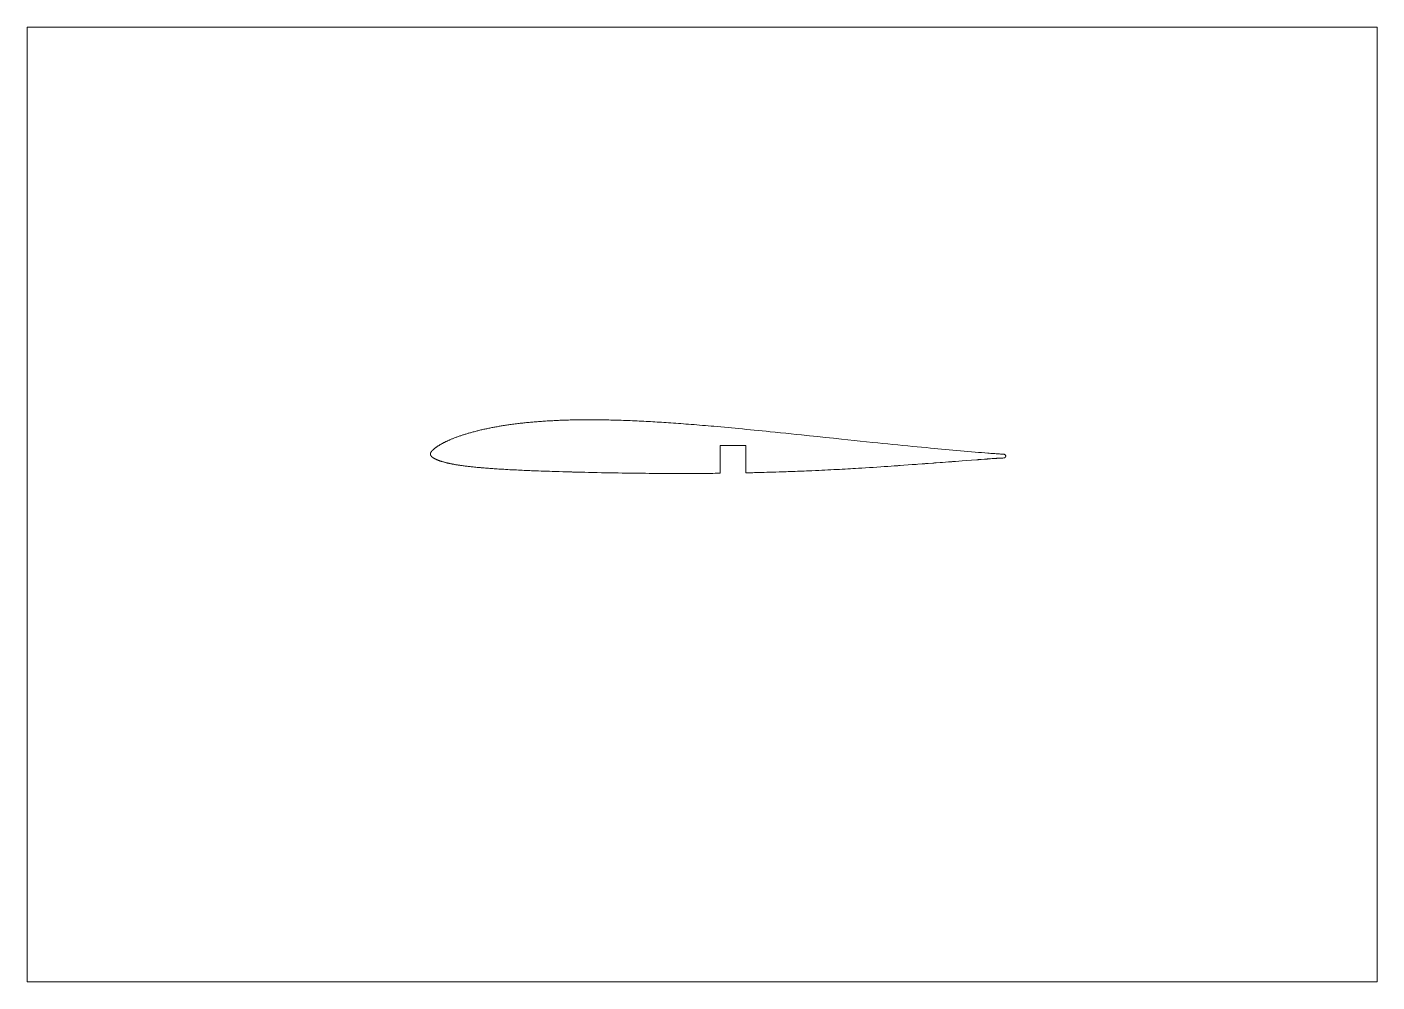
# Paper-space layout 'Sheet' of a CAD drawing. Header units: millimetres. Extents: x 0 to 420, y 0 to 297.
# The model-space entities are those that its viewports show. They can reach past a viewport. Long polylines and large blocks are cut down to what shows.
import ezdxf

# ---------------------------------------------------------------- set-up
doc = ezdxf.new("R2010")
doc.units = ezdxf.units.MM
doc.layers.add('Geometries', color=7, linetype='Continuous')

msp = doc.modelspace()

# ---------------------------------------------------------------- linework, layer by layer
at = {"layer": 'Geometries', "linetype": 'Continuous', "lineweight": 13}
for p, q in [((215.69, 166.84), (215.66, 158.22)), ((223.67, 166.83), (215.69, 166.84)), ((223.63, 158.35), (223.67, 166.83))]:
    msp.add_line(p, q, dxfattribs=at)
at = {"layer": 'Geometries', "linetype": 'Continuous', "lineweight": 13, "flags": 128}
for points in [[(303.92, 164.13), (303.57, 164.15), (303.22, 164.17), (302.87, 164.19), (302.52, 164.21), (302.17, 164.24), (301.82, 164.26), (301.48, 164.28), (301.13, 164.31), (300.69, 164.34), (300.25, 164.37), (299.81, 164.41), (299.38, 164.44), (298.94, 164.48), (297.96, 164.56), (296.98, 164.64), (296.01, 164.72), (295.03, 164.8), (293.87, 164.9), (292.7, 165), (291.54, 165.1), (290.38, 165.2), (289.21, 165.3), (288.05, 165.41), (286.89, 165.51), (285.73, 165.62), (284.56, 165.73), (283.4, 165.84), (282.24, 165.94), (281.08, 166.05), (279.71, 166.18), (278.34, 166.32), (276.97, 166.45), (275.6, 166.58), (274.05, 166.74), (272.49, 166.89), (270.93, 167.04), (269.38, 167.2), (267.82, 167.36), (266.27, 167.52), (264.71, 167.67), (263.16, 167.83), (261.2, 168.03), (259.25, 168.24), (257.29, 168.44), (255.34, 168.64), (253.38, 168.85), (250.9, 169.11), (248.41, 169.37), (245.92, 169.63), (243.43, 169.89), (240.94, 170.15), (239.32, 170.32), (237.69, 170.48), (236.06, 170.65), (234.43, 170.82), (232.8, 170.98), (231.17, 171.15), (229.95, 171.27), (228.73, 171.39), (227.5, 171.52), (226.28, 171.64), (225.06, 171.76), (223.84, 171.87), (222.61, 171.99), (221.39, 172.11), (220.29, 172.21), (219.19, 172.32), (218.1, 172.42), (217, 172.52), (215.9, 172.62), (214.8, 172.72), (213.7, 172.81), (212.81, 172.89), (211.93, 172.97), (211.04, 173.04), (210.15, 173.12), (209.26, 173.19), (208.39, 173.26), (207.52, 173.34), (206.64, 173.4), (205.77, 173.47), (204.99, 173.53), (204.21, 173.59), (203.43, 173.65), (202.65, 173.71), (201.87, 173.76), (201.09, 173.82), (200.31, 173.87), (199.53, 173.93), (198.84, 173.97), (198.14, 174.02), (197.44, 174.06), (196.74, 174.11), (196.04, 174.15), (195.35, 174.19), (194.67, 174.23), (193.98, 174.27), (193.29, 174.31), (192.59, 174.35), (191.89, 174.38), (191.19, 174.42), (190.49, 174.45), (189.79, 174.48), (189.09, 174.52), (188.39, 174.55), (187.69, 174.58), (186.99, 174.6), (186.29, 174.63), (185.59, 174.66), (184.89, 174.68), (184.34, 174.7), (183.79, 174.72), (183.24, 174.73), (182.69, 174.75), (182.14, 174.76), (181.59, 174.77), (181.04, 174.79), (180.49, 174.8), (179.94, 174.81), (179.39, 174.82), (178.85, 174.83), (178.3, 174.83), (177.76, 174.84), (177.22, 174.84), (176.67, 174.85), (176.12, 174.85), (175.57, 174.85), (175.02, 174.85), (174.47, 174.85), (173.93, 174.85), (173.39, 174.85), (172.85, 174.84), (172.31, 174.84), (171.76, 174.83), (171.21, 174.83), (170.66, 174.82), (170.11, 174.81), (169.55, 174.79), (169, 174.78), (168.45, 174.77), (168.01, 174.75), (167.56, 174.74), (167.11, 174.72), (166.67, 174.71), (166.22, 174.69), (165.79, 174.68), (165.35, 174.66), (164.91, 174.64), (164.47, 174.62), (164.03, 174.6), (163.58, 174.57), (163.14, 174.55), (162.69, 174.53), (162.24, 174.5), (161.8, 174.47), (161.35, 174.45), (160.91, 174.42), (160.46, 174.39), (160.02, 174.36), (159.57, 174.32), (159.13, 174.29), (158.68, 174.25), (158.23, 174.22), (157.83, 174.18), (157.42, 174.15), (157.01, 174.11), (156.6, 174.07), (156.2, 174.04), (155.79, 174), (155.4, 173.96), (155.01, 173.92), (154.62, 173.88), (154.23, 173.83), (153.84, 173.79), (153.46, 173.75), (153.07, 173.7), (152.68, 173.65), (152.27, 173.6), (151.87, 173.55), (151.46, 173.5), (151.06, 173.45), (150.65, 173.39), (150.24, 173.33), (149.9, 173.29), (149.55, 173.24), (149.2, 173.18), (148.86, 173.13), (148.51, 173.08), (148.16, 173.02), (147.82, 172.97), (147.5, 172.92), (147.18, 172.86), (146.86, 172.81), (146.55, 172.75), (146.23, 172.7), (145.91, 172.64), (145.59, 172.58), (145.26, 172.52), (144.93, 172.46), (144.61, 172.4), (144.28, 172.33), (143.96, 172.27), (143.65, 172.21), (143.35, 172.14), (143.04, 172.08), (142.73, 172.01), (142.43, 171.95), (142.12, 171.88), (141.82, 171.81), (141.51, 171.74), (141.21, 171.67), (140.9, 171.6), (140.61, 171.53), (140.31, 171.46), (140.01, 171.38), (139.71, 171.31), (139.41, 171.23), (139.11, 171.15), (138.8, 171.07), (138.5, 170.99), (138.2, 170.91), (137.96, 170.84), (137.73, 170.77), (137.49, 170.7), (137.26, 170.64), (137.02, 170.57), (136.79, 170.5), (136.55, 170.42), (136.32, 170.35), (136.08, 170.28), (135.85, 170.2), (135.62, 170.13), (135.39, 170.06), (135.16, 169.98), (134.93, 169.9), (134.69, 169.82), (134.45, 169.74), (134.21, 169.65), (133.97, 169.57), (133.73, 169.48), (133.5, 169.39), (133.26, 169.3), (133.04, 169.22), (132.82, 169.14), (132.61, 169.05), (132.39, 168.96), (132.18, 168.88), (131.96, 168.79), (131.78, 168.71), (131.59, 168.63), (131.41, 168.55), (131.23, 168.47), (131.05, 168.39), (130.87, 168.31), (130.68, 168.22), (130.52, 168.14), (130.35, 168.07), (130.19, 167.99), (130.03, 167.9), (129.86, 167.82), (129.7, 167.74), (129.54, 167.66), (129.39, 167.57), (129.23, 167.49), (129.07, 167.41), (128.92, 167.32), (128.8, 167.25), (128.68, 167.18), (128.56, 167.11), (128.43, 167.04), (128.32, 166.97), (128.2, 166.89), (128.08, 166.82), (127.96, 166.75), (127.84, 166.67), (127.73, 166.59), (127.61, 166.52), (127.5, 166.44), (127.39, 166.36), (127.27, 166.28), (127.19, 166.23), (127.11, 166.17), (127.03, 166.11), (126.95, 166.05), (126.88, 165.99), (126.8, 165.92), (126.72, 165.86), (126.65, 165.8), (126.57, 165.74), (126.5, 165.67), (126.43, 165.61), (126.36, 165.54), (126.29, 165.47), (126.23, 165.42), (126.17, 165.37), (126.12, 165.31), (126.07, 165.26), (126.03, 165.22), (126, 165.19), (125.97, 165.15), (125.93, 165.11), (125.9, 165.08), (125.87, 165.04), (125.84, 165), (125.81, 164.96), (125.79, 164.93), (125.76, 164.89), (125.74, 164.85), (125.72, 164.82), (125.69, 164.78), (125.67, 164.74), (125.65, 164.7), (125.64, 164.67), (125.62, 164.63), (125.61, 164.6), (125.59, 164.56), (125.58, 164.52), (125.56, 164.49), (125.55, 164.45), (125.54, 164.41), (125.53, 164.39), (125.52, 164.36), (125.52, 164.34), (125.51, 164.31), (125.51, 164.28), (125.5, 164.26), (125.5, 164.23), (125.5, 164.2), (125.5, 164.18)], [(215.66, 158.22), (215.03, 158.21), (214.76, 158.21), (214.55, 158.21), (214.11, 158.2), (213.32, 158.19), (212.62, 158.19), (211.92, 158.18), (211.08, 158.17), (210.25, 158.17), (209.42, 158.16), (208.3, 158.16), (207.18, 158.15), (206.06, 158.15), (204.94, 158.15), (203.8, 158.15), (202.66, 158.15), (201.52, 158.15), (200.38, 158.15), (199.24, 158.15), (198.1, 158.16), (196.96, 158.16), (195.82, 158.17), (194.68, 158.18), (193.54, 158.19), (192.4, 158.2), (191.26, 158.21), (190.12, 158.22), (188.98, 158.23), (187.72, 158.25), (186.47, 158.27), (185.21, 158.28), (183.96, 158.3), (182.7, 158.32), (181.37, 158.35), (180.04, 158.37), (178.71, 158.4), (177.38, 158.42), (176.05, 158.45), (174.72, 158.48), (173.55, 158.51), (172.38, 158.53), (171.21, 158.56), (170.43, 158.58), (169.66, 158.6), (169.54, 158.61), (169.54, 158.61), (169.53, 158.61), (169.52, 158.61), (169.52, 158.61), (169.51, 158.61), (169.5, 158.61), (169.5, 158.61), (169.49, 158.61), (169.47, 158.61), (169.39, 158.61), (169.24, 158.61), (168.97, 158.62), (167.85, 158.65), (166.73, 158.68), (165.61, 158.72), (164.49, 158.75), (163.37, 158.79), (162.53, 158.82), (161.68, 158.84), (160.84, 158.87), (159.99, 158.9), (159.14, 158.94), (158.3, 158.97), (158.21, 158.97), (158.1, 158.98), (157.91, 158.98), (157.57, 159), (156.95, 159.02), (156.4, 159.04), (155.85, 159.07), (155.5, 159.08), (155.42, 159.08), (155.39, 159.09), (155.33, 159.09), (155.09, 159.1), (154.66, 159.12), (154.07, 159.14), (153.49, 159.17), (152.9, 159.2), (152.24, 159.23), (151.57, 159.26), (150.91, 159.3), (150.24, 159.33), (149.58, 159.37), (148.91, 159.41), (148.39, 159.44), (147.87, 159.47), (147.35, 159.5), (146.82, 159.53), (146.3, 159.56), (145.78, 159.6), (145.34, 159.63), (144.89, 159.66), (144.44, 159.69), (144, 159.72), (143.55, 159.76), (143.11, 159.79), (142.67, 159.82), (142.24, 159.86), (141.8, 159.9), (141.49, 159.92), (141.42, 159.93), (141.38, 159.93), (141.38, 159.93), (141.38, 159.93), (141.37, 159.93), (141.37, 159.93), (141.37, 159.93), (141.37, 159.93), (141.36, 159.93), (141.31, 159.94), (141.1, 159.96), (140.71, 159.99), (140.37, 160.02), (140.02, 160.05), (139.63, 160.09), (139.24, 160.13), (138.85, 160.17), (138.46, 160.21), (138.16, 160.25), (137.85, 160.28), (137.54, 160.31), (137.24, 160.35), (136.93, 160.39), (136.63, 160.42), (136.33, 160.46), (136.03, 160.5), (135.72, 160.54), (135.42, 160.58), (135.12, 160.62), (134.88, 160.66), (134.65, 160.69), (134.41, 160.73), (134.17, 160.76), (133.94, 160.8), (133.7, 160.84), (133.46, 160.88), (133.23, 160.92), (133, 160.96), (132.77, 161), (132.54, 161.04), (132.42, 161.06), (132.31, 161.09), (132.3, 161.09), (132.29, 161.09), (132.29, 161.09), (132.29, 161.09), (132.28, 161.09), (132.28, 161.09), (132.27, 161.09), (132.25, 161.1), (132.21, 161.1), (132.05, 161.14), (131.87, 161.17), (131.69, 161.21), (131.64, 161.22), (131.62, 161.23), (131.61, 161.23), (131.61, 161.23), (131.61, 161.23), (131.61, 161.23), (131.6, 161.23), (131.6, 161.23), (131.6, 161.23), (131.46, 161.26), (131.34, 161.29), (131.21, 161.31), (131.07, 161.34), (130.92, 161.38), (130.92, 161.38), (130.91, 161.38), (130.91, 161.38), (130.91, 161.38), (130.91, 161.38), (130.9, 161.38), (130.9, 161.38), (130.88, 161.39), (130.86, 161.39), (130.81, 161.4), (130.71, 161.43), (130.61, 161.45), (130.49, 161.48), (130.37, 161.51), (130.25, 161.54), (130.24, 161.54), (130.23, 161.54), (130.22, 161.55), (130.22, 161.55), (130.22, 161.55), (130.21, 161.55), (130.21, 161.55), (130.18, 161.56), (130.14, 161.57), (130.06, 161.59), (129.92, 161.63), (129.9, 161.63), (129.89, 161.63), (129.89, 161.63), (129.89, 161.63), (129.89, 161.63), (129.89, 161.63), (129.89, 161.63), (129.84, 161.65), (129.75, 161.67), (129.59, 161.72), (129.45, 161.76), (129.32, 161.8), (129.19, 161.83), (129.07, 161.87), (128.94, 161.91), (128.82, 161.95), (128.71, 161.98), (128.59, 162.02), (128.48, 162.06), (128.37, 162.1), (128.25, 162.14), (128.14, 162.18), (128.03, 162.23), (127.91, 162.27), (127.8, 162.31), (127.68, 162.36), (127.6, 162.4), (127.56, 162.41), (127.56, 162.41), (127.55, 162.41), (127.55, 162.42), (127.55, 162.42), (127.55, 162.42), (127.54, 162.42), (127.54, 162.42), (127.48, 162.44), (127.41, 162.48), (127.33, 162.51), (127.25, 162.55), (127.18, 162.58), (127.1, 162.62), (127.03, 162.66), (126.95, 162.7), (126.92, 162.71), (126.92, 162.71), (126.92, 162.71), (126.92, 162.71), (126.92, 162.72), (126.91, 162.72), (126.91, 162.72), (126.91, 162.72), (126.89, 162.73), (126.8, 162.77), (126.73, 162.81), (126.66, 162.85), (126.62, 162.87), (126.61, 162.88), (126.61, 162.88), (126.6, 162.88), (126.6, 162.88), (126.6, 162.88), (126.59, 162.89), (126.56, 162.91), (126.5, 162.94), (126.46, 162.96), (126.42, 162.99), (126.38, 163.02), (126.35, 163.03), (126.33, 163.05), (126.31, 163.07), (126.3, 163.07), (126.3, 163.07), (126.3, 163.07), (126.3, 163.07), (126.29, 163.08), (126.26, 163.1), (126.23, 163.13), (126.19, 163.15), (126.17, 163.17), (126.16, 163.17), (126.16, 163.18), (126.15, 163.18), (126.15, 163.19), (126.14, 163.19), (126.14, 163.2), (126.13, 163.2), (126.06, 163.26), (126.02, 163.28), (125.99, 163.31), (125.95, 163.34), (125.92, 163.37), (125.89, 163.4), (125.88, 163.4), (125.88, 163.41), (125.88, 163.41), (125.88, 163.41), (125.88, 163.41), (125.88, 163.41), (125.87, 163.42), (125.85, 163.44), (125.83, 163.46), (125.81, 163.48), (125.79, 163.5), (125.76, 163.53), (125.74, 163.55), (125.73, 163.58), (125.71, 163.6), (125.69, 163.63), (125.67, 163.66), (125.66, 163.68), (125.64, 163.71), (125.63, 163.74), (125.61, 163.78), (125.59, 163.81), (125.58, 163.85), (125.56, 163.88), (125.55, 163.92), (125.54, 163.95), (125.53, 163.97), (125.53, 164), (125.53, 164), (125.53, 164), (125.53, 164), (125.53, 164.01), (125.52, 164.01), (125.52, 164.03), (125.52, 164.05), (125.51, 164.08), (125.51, 164.1), (125.5, 164.13), (125.5, 164.15), (125.5, 164.18)], [(303.92, 164.13), (303.94, 164.13), (303.97, 164.13), (304, 164.12), (304.02, 164.12), (304.05, 164.11), (304.07, 164.1), (304.09, 164.09), (304.12, 164.08), (304.14, 164.07), (304.16, 164.06), (304.18, 164.05), (304.21, 164.04), (304.23, 164.02), (304.25, 164), (304.27, 163.99), (304.3, 163.97), (304.32, 163.95), (304.33, 163.93), (304.35, 163.91), (304.37, 163.89), (304.38, 163.87), (304.4, 163.85), (304.41, 163.83), (304.42, 163.81), (304.44, 163.79), (304.45, 163.76), (304.46, 163.74), (304.47, 163.72), (304.47, 163.7), (304.48, 163.67), (304.49, 163.65), (304.49, 163.63), (304.5, 163.6), (304.5, 163.58), (304.5, 163.55)], [(303.92, 162.98), (303.58, 162.96), (303.25, 162.95), (302.91, 162.93), (302.58, 162.91), (302.28, 162.89), (301.99, 162.87), (301.73, 162.86), (301.7, 162.86), (301.69, 162.86), (301.69, 162.86), (301.68, 162.86), (301.67, 162.85), (301.66, 162.85), (301.66, 162.85), (301.65, 162.85), (301.55, 162.85), (301.37, 162.84), (301.04, 162.81), (300.71, 162.79), (300.42, 162.77), (300.29, 162.76), (300.29, 162.76), (300.28, 162.76), (300.28, 162.76), (300.28, 162.76), (300.27, 162.76), (300.27, 162.76), (300.26, 162.76), (300.24, 162.76), (299.78, 162.73), (299.36, 162.7), (298.95, 162.67), (298.89, 162.66), (298.83, 162.66), (298.75, 162.65), (298.43, 162.63), (297.85, 162.59), (296.82, 162.51), (296.24, 162.47), (296.09, 162.46), (296.05, 162.45), (296.03, 162.45), (295.93, 162.44), (295.52, 162.41), (293.87, 162.29), (292.4, 162.18), (290.93, 162.07), (288.83, 161.91), (287.9, 161.84), (287.68, 161.82), (287.64, 161.82), (287.59, 161.81), (287.5, 161.8), (287.34, 161.79), (286.71, 161.74), (284.86, 161.6), (284.81, 161.6), (284.78, 161.6), (284.72, 161.59), (284.62, 161.58), (284.44, 161.57), (284.12, 161.55), (282.83, 161.45), (282.31, 161.41), (282.08, 161.39), (282.05, 161.39), (282.02, 161.39), (281.93, 161.38), (281.78, 161.37), (280.32, 161.26), (279.51, 161.2), (279.31, 161.18), (279.26, 161.18), (279.23, 161.17), (279.19, 161.17), (279.05, 161.16), (278.48, 161.12), (277.18, 161.02), (276.61, 160.98), (276.47, 160.97), (276.44, 160.97), (276.42, 160.97), (276.39, 160.96), (276.19, 160.95), (275.4, 160.89), (274.09, 160.79), (272.77, 160.7), (271.61, 160.62), (271.1, 160.58), (270.88, 160.56), (270.79, 160.56), (270.75, 160.56), (269.83, 160.49), (268.9, 160.43), (267.8, 160.35), (266.7, 160.28), (265.6, 160.2), (264.42, 160.13), (263.25, 160.05), (262.07, 159.98), (260.89, 159.9), (259.71, 159.83), (259.61, 159.82), (259.49, 159.82), (259.2, 159.8), (258.69, 159.77), (257.78, 159.71), (256.97, 159.67), (256.15, 159.62), (255.34, 159.57), (254.52, 159.53), (254.12, 159.51), (253.95, 159.5), (253.91, 159.49), (253.88, 159.49), (253.6, 159.48), (252.73, 159.43), (251.86, 159.38), (251, 159.34), (250.07, 159.29), (249.15, 159.24), (248.22, 159.2), (247.29, 159.15), (246.36, 159.11), (245.26, 159.06), (244.16, 159.01), (243.06, 158.96), (242.8, 158.95), (242.74, 158.95), (242.68, 158.95), (242.51, 158.94), (241.79, 158.91), (241.15, 158.88), (240.51, 158.86), (239.75, 158.83), (238.99, 158.8), (238.23, 158.77), (237.31, 158.74), (237.09, 158.73), (237.03, 158.73), (236.99, 158.73), (236.83, 158.72), (236.19, 158.7), (235.62, 158.68), (235.05, 158.66), (234.03, 158.62), (233.01, 158.59), (232.08, 158.56), (231.15, 158.54), (230.22, 158.51), (229.3, 158.48), (228.37, 158.46), (227.35, 158.43), (226.33, 158.41), (225.82, 158.4), (225.82, 158.4), (225.81, 158.4), (225.81, 158.4), (225.8, 158.4), (225.79, 158.4), (225.78, 158.4), (225.77, 158.4), (225.76, 158.4), (225.7, 158.39), (225.59, 158.39), (225.39, 158.39), (225.04, 158.38), (224.34, 158.36), (223.63, 158.35)], [(304.5, 163.55), (304.5, 163.53), (304.49, 163.5), (304.49, 163.47), (304.48, 163.45), (304.48, 163.42), (304.47, 163.4), (304.46, 163.38), (304.45, 163.35), (304.44, 163.33), (304.43, 163.31), (304.42, 163.29), (304.4, 163.26), (304.39, 163.24), (304.37, 163.22), (304.35, 163.2), (304.34, 163.18), (304.32, 163.16), (304.3, 163.14), (304.27, 163.12), (304.25, 163.1), (304.23, 163.09), (304.21, 163.07), (304.18, 163.06), (304.16, 163.05), (304.14, 163.03), (304.11, 163.02), (304.08, 163.01), (304.06, 163), (304.04, 163), (304.01, 162.99), (303.99, 162.99), (303.97, 162.98), (303.94, 162.98), (303.92, 162.98)]]:
    msp.add_lwpolyline(points, dxfattribs=at)

psp = doc.layouts.new('Sheet')

# ---------------------------------------------------------------- viewports
at = {"layer": '0'}
psp.add_viewport(center=(210, 148.5), size=(420, 297), view_center_point=(210, 148.5), view_height=297, dxfattribs=at)

doc.saveas('drawing.dxf')
